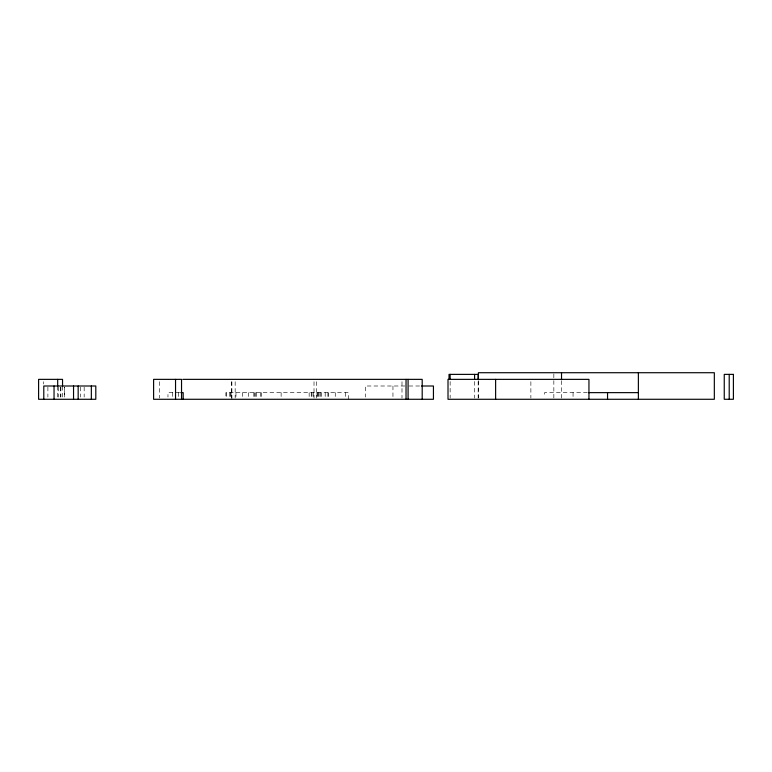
<?xml version="1.0" encoding="UTF-8"?>
<svg xmlns="http://www.w3.org/2000/svg" width="772" height="772" viewBox="0 0 772 772"><rect width="100%" height="100%" fill="white"/><g stroke="black" fill="none" stroke-linecap="round" stroke-linejoin="round"><path stroke-width="0.58" stroke-dasharray="3.86 2.9" d="M404.866 386L365.349 386L365.349 397.069M408.986 386L420.634 386M179.644 392.639L167.968 392.639L167.968 397.069M587.328 392.639L544.53 392.639L544.53 397.069M573.056 392.639L573.056 397.069M561.524 380.808L561.524 398.12M553.842 373.88L553.842 398.12M530.875 381.706L530.875 398.111M478.379 380.808L478.379 398.12M478.157 381.493L478.157 398.091M474.587 381.493L474.587 398.091M450.144 381.493L450.144 398.091M401.99 381.706L401.99 398.111M392.958 386L392.958 399.278M348.288 399.278L348.288 392.639L225.935 392.639L225.935 397.069M345.422 392.639L345.422 399.278M335.26 392.639L335.26 399.278M328.476 392.639L328.476 399.278M327.917 392.639L327.917 399.278M325.195 392.639L325.195 399.278M321.606 392.639L321.606 399.278M320.467 392.639L320.467 399.278M319.097 392.639L319.097 399.278M318.373 392.639L318.373 399.278M317.495 392.639L317.495 399.278M316.983 392.639L316.983 399.278M316.626 381.706L316.626 398.111M314.011 381.706L314.011 398.111M313.451 392.639L313.451 399.278M311.985 392.639L311.985 399.278M311.251 392.639L311.251 399.278M309.157 392.639L309.157 399.278M281.124 392.639L281.124 399.278M261.525 392.639L261.525 399.278M260.714 392.639L260.714 399.278M256.333 392.639L256.333 399.278M255.378 392.639L255.378 399.278M254.297 392.639L254.297 399.278M253.824 392.639L253.824 399.278M248.391 392.639L248.391 399.278M242.64 392.639L242.64 399.278M235.962 392.639L235.962 399.278M235.17 381.706L235.17 398.111M231.87 381.706L231.909 399.278M231.31 381.706L231.31 398.111M231.079 392.639L231.079 399.278M230.751 392.639L230.751 399.278M229.776 392.639L229.776 399.278M226.244 392.639L226.244 399.278M178.544 392.639L178.544 399.278M172.571 392.639L172.571 399.278M159.601 381.706L159.601 398.111M84.167 387.11L84.167 397.069M80.674 387.11L80.674 397.069M62.542 386.386L62.542 398.111M60.882 387.11L60.882 397.069M60.341 387.11L60.341 397.069M58.662 387.11L58.662 397.069M57.688 386.386L57.688 398.111M47.893 387.11L47.893 397.069M43.454 381.706L43.454 384.051M64.452 397.069L64.452 387.11L64.365 397.069"/><path stroke-width="1.16" d="M182.8 379.361L422.197 379.361L422.197 399.278M421.531 386L433.439 386L433.439 399.278L153.609 399.278L153.609 379.361L181.536 379.361L181.536 399.278M180.822 392.639L183.176 392.639L183.176 399.278M588.496 392.639L638.376 392.639M729.212 374.381L729.212 399.278M638.376 372.722L638.376 399.278M607.545 392.639L607.545 399.278M588.949 399.278L588.949 379.361L448.011 379.361L448.011 399.278L714.332 399.278L714.332 372.722L478.379 372.722L478.379 379.65M561.524 372.722L561.524 379.65M495.624 379.361L495.624 399.278M478.157 379.12L478.157 374.381L449.024 374.381L449.024 379.12M474.587 374.381L474.587 379.12M450.144 374.381L450.144 379.12M408.089 379.361L408.089 399.278M406.033 379.361L406.033 399.278M175.543 379.361L175.543 399.278M91.347 386L91.347 399.278M78.165 386L78.165 399.278M73.543 386L73.543 399.278M62.542 386.386L62.542 379.361L38.6 379.361L38.6 399.278L95.805 399.278L95.805 386L43.792 386L43.792 399.278M57.688 379.361L57.688 386.386M54.04 386L54.04 399.278M733.4 374.381L724.252 374.381L724.252 399.278L733.4 399.278L733.4 374.381"/></g></svg>
